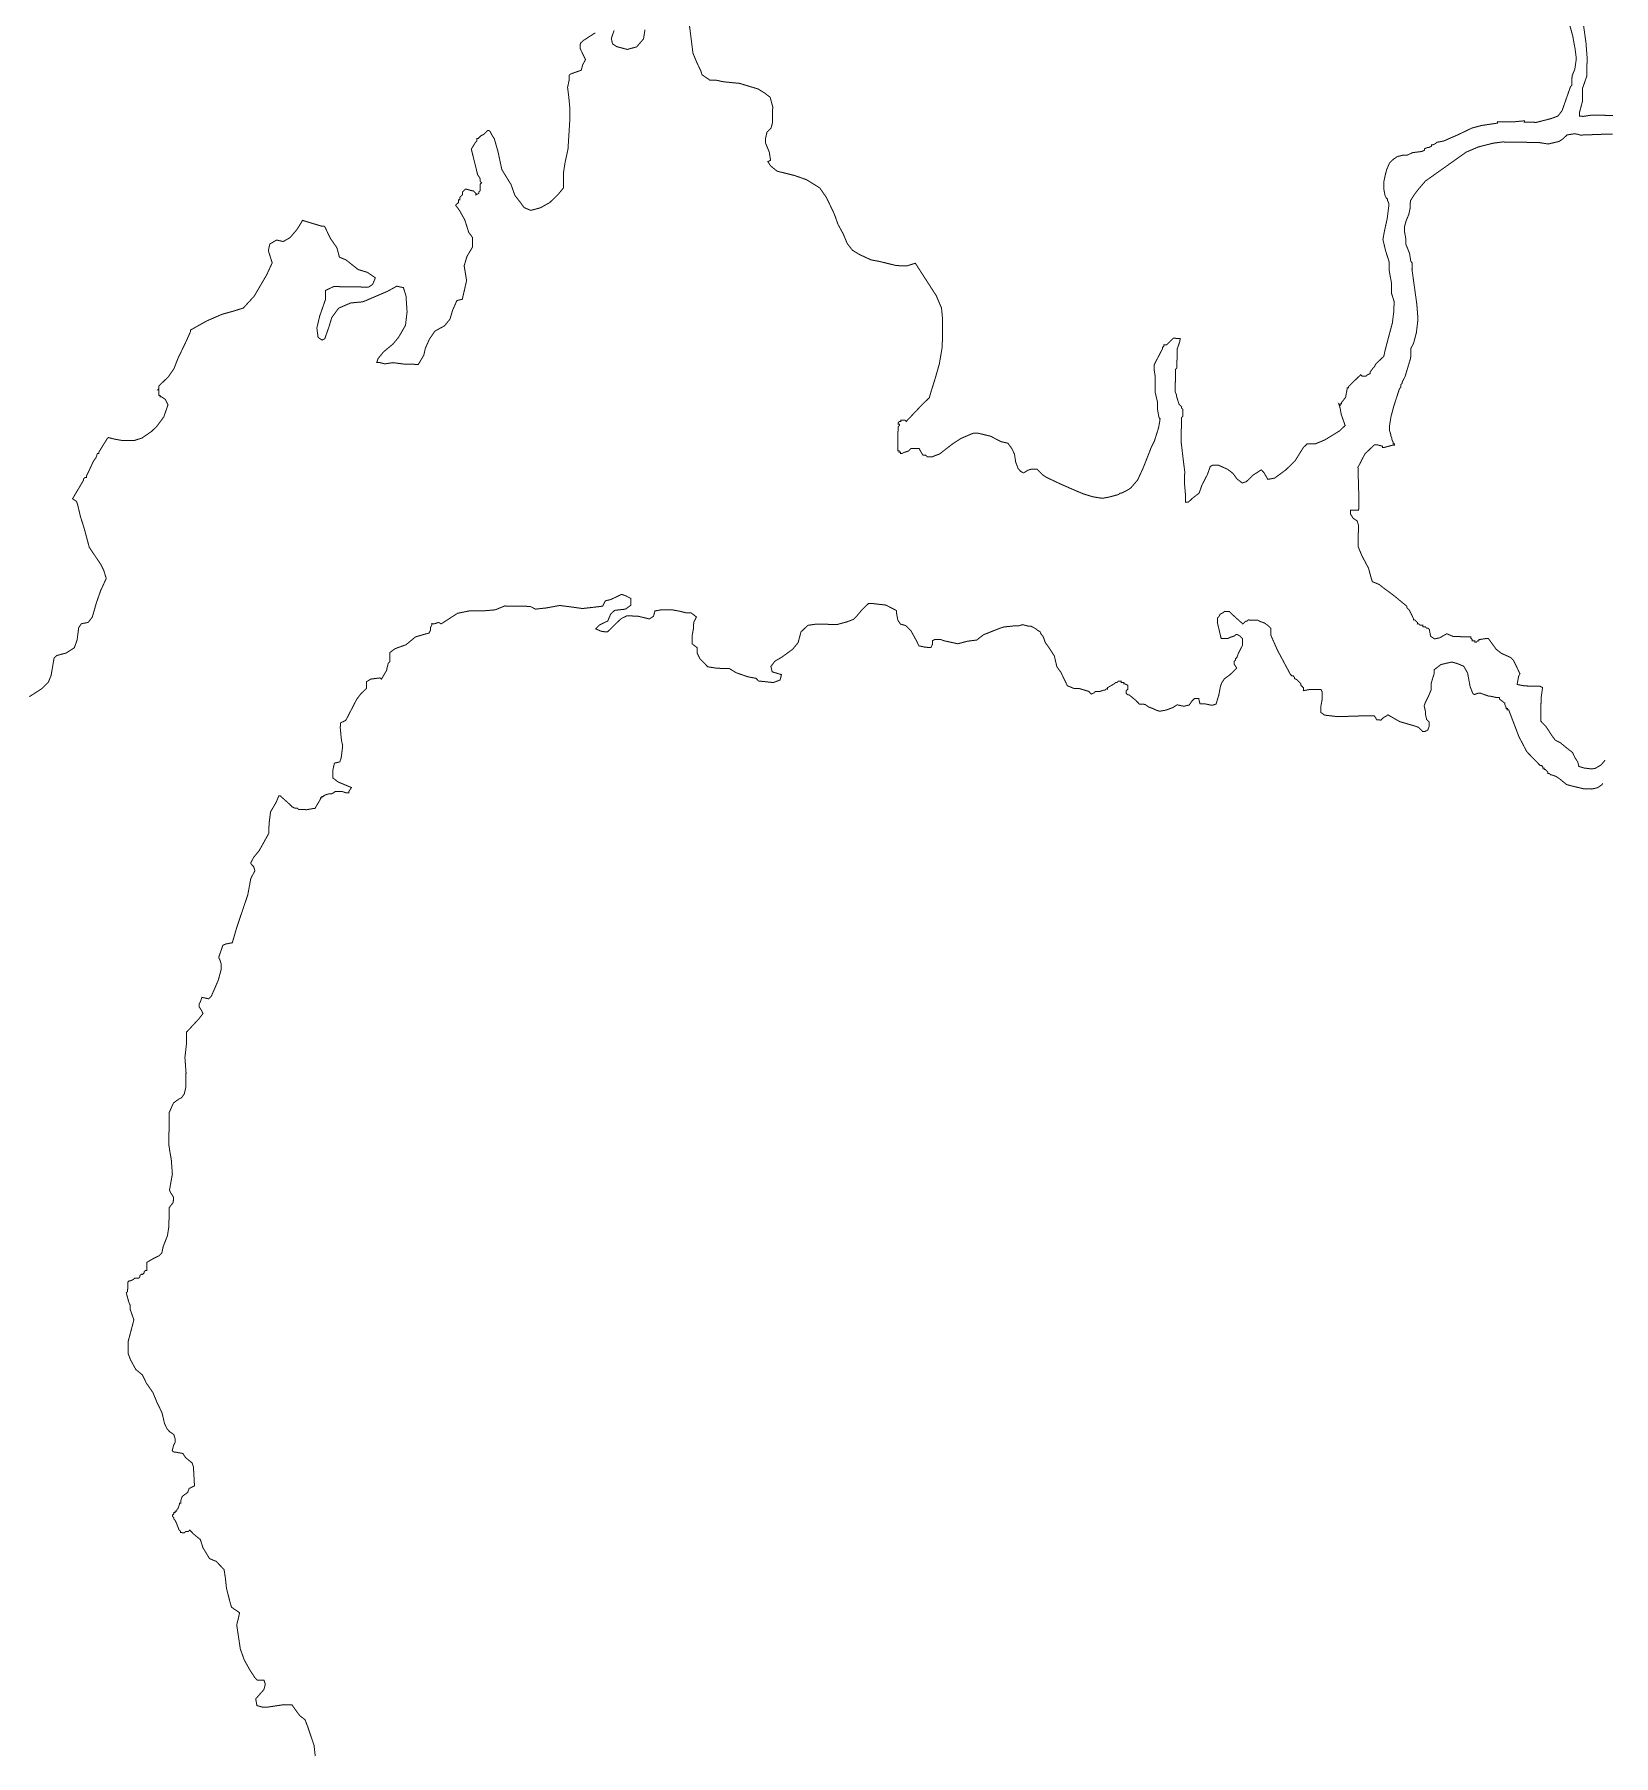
# Model space of a CAD drawing. Header units: metres. Extents: x 273899 to 302286, y 1977397 to 2102169.
# Drawn here: x 297152 to 301877, y 2023885 to 2029037 of the extents above; entities that cross this region are included whole.
import ezdxf

# ---------------------------------------------------------------- set-up
doc = ezdxf.new("R2010")
doc.units = ezdxf.units.M
doc.header["$MEASUREMENT"] = 0
doc.layers.add('HAZARDS LINE', color=1, linetype='Continuous')

msp = doc.modelspace()

# ---------------------------------------------------------------- linework, layer by layer
at = {"layer": 'HAZARDS LINE', "lineweight": 18}
for points in [[(301735.5, 2029101.7, 3.01, 3.01, 0), (301754.6, 2029033.1, 3.01, 3.01, 0), (301762, 2028992.8, 3.01, 3.01, 0), (301765.6, 2028964.7, 3.01, 3.01, 0), (301761.1, 2028932.6, 3.01, 3.01, 0), (301752.7, 2028912.6, 3.01, 3.01, 0), (301752.3, 2028884.5, 3.01, 3.01, 0), (301748.2, 2028880.6, 3.01, 3.01, 0), (301731.4, 2028832.6, 3.01, 3.01, 0), (301723, 2028808.6, 3.01, 3.01, 0), (301710.8, 2028792.7, 3.01, 3.01, 0), (301690.6, 2028785, 3.01, 3.01, 0), (301646.2, 2028773.6, 3.01, 3.01, 0), (301610, 2028774.2, 3.01, 3.01, 0), (301610.1, 2028778.2, 3.01, 3.01, 0), (301573.9, 2028774.7, 3.01, 3.01, 0), (301529.7, 2028775.4, 3.01, 3.01, 0), (301529.7, 2028771.4, 3.01, 3.01, 0), (301481.3, 2028764.1, 3.01, 3.01, 0), (301453.1, 2028756.5, 3.01, 3.01, 0), (301412.6, 2028737, 3.01, 3.01, 0), (301368.2, 2028717.6, 3.01, 3.01, 0), (301348, 2028713.9, 3.01, 3.01, 0), (301343.9, 2028709.9, 3.01, 3.01, 0), (301335.8, 2028706, 3.01, 3.01, 0), (301331.8, 2028706.1, 3.01, 3.01, 0), (301331.8, 2028702.1, 3.01, 3.01, 0), (301323.7, 2028698.2, 3.01, 3.01, 0), (301319.7, 2028698.3, 3.01, 3.01, 0), (301311.6, 2028694.4, 3.01, 3.01, 0), (301311.5, 2028690.3, 3.01, 3.01, 0), (301303.4, 2028686.5, 3.01, 3.01, 0), (301275.2, 2028682.9, 3.01, 3.01, 0), (301259.1, 2028675.1, 3.01, 3.01, 0), (301247, 2028675.3, 3.01, 3.01, 0), (301230.9, 2028671.5, 3.01, 3.01, 0), (301218.7, 2028663.6, 3.01, 3.01, 0), (301206.5, 2028651.8, 3.01, 3.01, 0), (301198.1, 2028631.8, 3.01, 3.01, 0), (301193.9, 2028615.8, 3.01, 3.01, 0), (301189.6, 2028595.8, 3.01, 3.01, 0), (301189.3, 2028575.7, 3.01, 3.01, 0), (301193, 2028555.6, 3.01, 3.01, 0), (301196.9, 2028547.5, 3.01, 3.01, 0), (301200.8, 2028543.4, 3.01, 3.01, 0), (301200.7, 2028539.4, 3.01, 3.01, 0), (301204.6, 2028531.3, 3.01, 3.01, 0), (301204.5, 2028523.2, 3.01, 3.01, 0), (301200, 2028487.1, 3.01, 3.01, 0), (301195.6, 2028467.1, 3.01, 3.01, 0), (301191.3, 2028447.1, 3.01, 3.01, 0), (301186.9, 2028423.1, 3.01, 3.01, 0), (301194.5, 2028390.8, 3.01, 3.01, 0), (301206, 2028354.5, 3.01, 3.01, 0), (301205.6, 2028330.4, 3.01, 3.01, 0), (301213, 2028290.1, 3.01, 3.01, 0), (301212.6, 2028262, 3.01, 3.01, 0), (301220.3, 2028237.7, 3.01, 3.01, 0), (301219.8, 2028209.6, 3.01, 3.01, 0), (301215.3, 2028173.5, 3.01, 3.01, 0), (301206.7, 2028141.5, 3.01, 3.01, 0), (301194, 2028093.5, 3.01, 3.01, 0), (301189.6, 2028073.5, 3.01, 3.01, 0), (301173.3, 2028057.7, 3.01, 3.01, 0), (301165.2, 2028049.8, 3.01, 3.01, 0), (301161, 2028041.8, 3.01, 3.01, 0), (301157, 2028037.8, 3.01, 3.01, 0), (301148.7, 2028025.9, 3.01, 3.01, 0), (301148.7, 2028021.9, 3.01, 3.01, 0), (301140.6, 2028018, 3.01, 3.01, 0), (301136.5, 2028014, 3.01, 3.01, 0), (301124.5, 2028014.2, 3.01, 3.01, 0), (301120.5, 2028018.3, 3.01, 3.01, 0), (301087.9, 2027986.6, 3.01, 3.01, 0), (301083.8, 2027982.7, 3.01, 3.01, 0), (301083.7, 2027978.7, 3.01, 3.01, 0), (301079.7, 2027978.7, 3.01, 3.01, 0), (301079.7, 2027974.7, 3.01, 3.01, 0), (301075.3, 2027950.7, 3.01, 3.01, 0), (301063, 2027934.8, 3.01, 3.01, 0), (301062.9, 2027930.8, 3.01, 3.01, 0), (301058.9, 2027930.8, 3.01, 3.01, 0), (301058.9, 2027926.8, 3.01, 3.01, 0), (301054.9, 2027930.9, 3.01, 3.01, 0), (301058.7, 2027918.8, 3.01, 3.01, 0), (301062.4, 2027898.6, 3.01, 3.01, 0), (301074, 2027866.3, 3.01, 3.01, 0), (301057.7, 2027850.5, 3.01, 3.01, 0), (301013.1, 2027823.1, 3.01, 3.01, 0), (300984.8, 2027811.4, 3.01, 3.01, 0), (300960.7, 2027811.8, 3.01, 3.01, 0), (300948.5, 2027799.9, 3.01, 3.01, 0), (300923.8, 2027760.1, 3.01, 3.01, 0), (300895.2, 2027732.5, 3.01, 3.01, 0), (300862.7, 2027708.8, 3.01, 3.01, 0), (300842.6, 2027705.1, 3.01, 3.01, 0), (300830.8, 2027725.4, 3.01, 3.01, 0), (300822.9, 2027733.6, 3.01, 3.01, 0), (300798.6, 2027717.9, 3.01, 3.01, 0), (300778.2, 2027698.1, 3.01, 3.01, 0), (300766.1, 2027694.2, 3.01, 3.01, 0), (300750.2, 2027706.5, 3.01, 3.01, 0), (300738.4, 2027722.8, 3.01, 3.01, 0), (300722.5, 2027735.1, 3.01, 3.01, 0), (300694.6, 2027747.6, 3.01, 3.01, 0), (300678.5, 2027747.8, 3.01, 3.01, 0), (300670.4, 2027743.9, 3.01, 3.01, 0), (300662, 2027719.9, 3.01, 3.01, 0), (300645.5, 2027688, 3.01, 3.01, 0), (300637.1, 2027664.1, 3.01, 3.01, 0), (300616.8, 2027648.3, 3.01, 3.01, 0), (300604.5, 2027636.4, 3.01, 3.01, 0), (300596.5, 2027636.6, 3.01, 3.01, 0), (300596.7, 2027652.6, 3.01, 3.01, 0), (300593.3, 2027692.9, 3.01, 3.01, 0), (300593.9, 2027729, 3.01, 3.01, 0), (300590.3, 2027757.2, 3.01, 3.01, 0), (300583.2, 2027817.6, 3.01, 3.01, 0), (300584.3, 2027889.9, 3.01, 3.01, 0), (300588.4, 2027893.8, 3.01, 3.01, 0), (300588.7, 2027913.9, 3.01, 3.01, 0), (300584.7, 2027918, 3.01, 3.01, 0), (300584.8, 2027922, 3.01, 3.01, 0), (300580.8, 2027926.1, 3.01, 3.01, 0), (300576.9, 2027930.1, 3.01, 3.01, 0), (300569.2, 2027954.4, 3.01, 3.01, 0), (300569.3, 2027958.4, 3.01, 3.01, 0), (300565.4, 2027966.5, 3.01, 3.01, 0), (300566.4, 2028034.8, 3.01, 3.01, 0), (300570.5, 2028038.7, 3.01, 3.01, 0), (300571.3, 2028095, 3.01, 3.01, 0), (300579.7, 2028118.9, 3.01, 3.01, 0), (300579.9, 2028127, 3.01, 3.01, 0), (300559.8, 2028127.3, 3.01, 3.01, 0), (300551.6, 2028119.4, 3.01, 3.01, 0), (300547.5, 2028115.4, 3.01, 3.01, 0), (300543.5, 2028111.5, 3.01, 3.01, 0), (300539.4, 2028107.5, 3.01, 3.01, 0), (300531.4, 2028107.6, 3.01, 3.01, 0), (300531.3, 2028103.6, 3.01, 3.01, 0), (300527.2, 2028099.6, 3.01, 3.01, 0), (300527.2, 2028095.6, 3.01, 3.01, 0), (300502.3, 2028047.8, 3.01, 3.01, 0), (300502.1, 2028035.7, 3.01, 3.01, 0), (300505.8, 2028011.6, 3.01, 3.01, 0), (300505.1, 2027967.4, 3.01, 3.01, 0), (300512.7, 2027935.1, 3.01, 3.01, 0), (300512.4, 2027915.1, 3.01, 3.01, 0), (300516.1, 2027894.9, 3.01, 3.01, 0), (300516, 2027890.9, 3.01, 3.01, 0), (300520, 2027886.8, 3.01, 3.01, 0), (300519.9, 2027882.8, 3.01, 3.01, 0), (300515.5, 2027858.8, 3.01, 3.01, 0), (300502.9, 2027818.8, 3.01, 3.01, 0), (300494.6, 2027802.8, 3.01, 3.01, 0), (300469.5, 2027738.9, 3.01, 3.01, 0), (300452.9, 2027703, 3.01, 3.01, 0), (300432.4, 2027679.2, 3.01, 3.01, 0), (300420.3, 2027671.4, 3.01, 3.01, 0), (300404.1, 2027663.6, 3.01, 3.01, 0), (300400.1, 2027663.7, 3.01, 3.01, 0), (300396, 2027659.7, 3.01, 3.01, 0), (300367.8, 2027652.1, 3.01, 3.01, 0), (300347.6, 2027648.4, 3.01, 3.01, 0), (300319.6, 2027652.8, 3.01, 3.01, 0), (300291.6, 2027661.3, 3.01, 3.01, 0), (300271.6, 2027669.6, 3.01, 3.01, 0), (300223.7, 2027690.5, 3.01, 3.01, 0), (300179.9, 2027711.2, 3.01, 3.01, 0), (300167.9, 2027719.4, 3.01, 3.01, 0), (300152.1, 2027735.7, 3.01, 3.01, 0), (300136.1, 2027736, 3.01, 3.01, 0), (300123.9, 2027732.1, 3.01, 3.01, 0), (300111.8, 2027724.3, 3.01, 3.01, 0), (300103.8, 2027728.4, 3.01, 3.01, 0), (300095.9, 2027736.6, 3.01, 3.01, 0), (300088.2, 2027756.8, 3.01, 3.01, 0), (300084.5, 2027781, 3.01, 3.01, 0), (300076.7, 2027797.1, 3.01, 3.01, 0), (300064.9, 2027813.4, 3.01, 3.01, 0), (300044.9, 2027817.7, 3.01, 3.01, 0), (300013, 2027834.3, 3.01, 3.01, 0), (299977, 2027842.9, 3.01, 3.01, 0), (299960.9, 2027843.1, 3.01, 3.01, 0), (299924.5, 2027827.6, 3.01, 3.01, 0), (299900.2, 2027811.9, 3.01, 3.01, 0), (299859.6, 2027780.4, 3.01, 3.01, 0), (299847.4, 2027776.5, 3.01, 3.01, 0), (299839.3, 2027772.6, 3.01, 3.01, 0), (299823.3, 2027772.9, 3.01, 3.01, 0), (299819.3, 2027777, 3.01, 3.01, 0), (299811.3, 2027777.1, 3.01, 3.01, 0), (299803.4, 2027789.3, 3.01, 3.01, 0), (299799.6, 2027797.4, 3.01, 3.01, 0), (299775.5, 2027797.7, 3.01, 3.01, 0), (299767.3, 2027789.8, 3.01, 3.01, 0), (299755.2, 2027786, 3.01, 3.01, 0), (299747.1, 2027782.1, 3.01, 3.01, 0), (299743.1, 2027782.1, 3.01, 3.01, 0), (299743.1, 2027786.2, 3.01, 3.01, 0), (299739.1, 2027786.2, 3.01, 3.01, 0), (299739.2, 2027790.2, 3.01, 3.01, 0), (299735.2, 2027790.3, 3.01, 3.01, 0), (299736.3, 2027862.6, 3.01, 3.01, 0), (299740.4, 2027866.6, 3.01, 3.01, 0), (299740.4, 2027870.6, 3.01, 3.01, 0), (299736.4, 2027870.6, 3.01, 3.01, 0), (299736.5, 2027874.6, 3.01, 3.01, 0), (299740.5, 2027878.6, 3.01, 3.01, 0), (299744.6, 2027878.5, 3.01, 3.01, 0), (299744.6, 2027882.6, 3.01, 3.01, 0), (299756.7, 2027882.4, 3.01, 3.01, 0), (299760.6, 2027878.3, 3.01, 3.01, 0), (299805.5, 2027925.8, 3.01, 3.01, 0), (299830, 2027949.6, 3.01, 3.01, 0), (299834.3, 2027965.6, 3.01, 3.01, 0), (299846.9, 2028005.6, 3.01, 3.01, 0), (299859.6, 2028049.6, 3.01, 3.01, 0), (299868.5, 2028101.6, 3.01, 3.01, 0), (299869.7, 2028182, 3.01, 3.01, 0), (299866.2, 2028218.2, 3.01, 3.01, 0), (299850.7, 2028254.6, 3.01, 3.01, 0), (299819.3, 2028303.3, 3.01, 3.01, 0), (299795.8, 2028339.8, 3.01, 3.01, 0), (299787.9, 2028352, 3.01, 3.01, 0), (299763.7, 2028344.3, 3.01, 3.01, 0), (299731.6, 2028344.8, 3.01, 3.01, 0), (299679.5, 2028357.6, 3.01, 3.01, 0), (299655.5, 2028362, 3.01, 3.01, 0), (299619.6, 2028378.6, 3.01, 3.01, 0), (299599.7, 2028391, 3.01, 3.01, 0), (299584, 2028411.3, 3.01, 3.01, 0), (299572.3, 2028439.6, 3.01, 3.01, 0), (299556.7, 2028468, 3.01, 3.01, 0), (299545.1, 2028500.3, 3.01, 3.01, 0), (299521.8, 2028548.9, 3.01, 3.01, 0), (299502.1, 2028577.3, 3.01, 3.01, 0), (299462.3, 2028602, 3.01, 3.01, 0), (299426.4, 2028614.6, 3.01, 3.01, 0), (299374.3, 2028627.5, 3.01, 3.01, 0), (299354.5, 2028643.8, 3.01, 3.01, 0), (299346.7, 2028656, 3.01, 3.01, 0), (299354.8, 2028659.9, 3.01, 3.01, 0), (299351.1, 2028684.1, 3.01, 3.01, 0), (299339.5, 2028712.4, 3.01, 3.01, 0), (299339.7, 2028724.4, 3.01, 3.01, 0), (299344, 2028744.4, 3.01, 3.01, 0), (299356.2, 2028756.3, 3.01, 3.01, 0), (299360.5, 2028772.3, 3.01, 3.01, 0), (299361.2, 2028820.5, 3.01, 3.01, 0), (299353.6, 2028848.7, 3.01, 3.01, 0), (299337.7, 2028861, 3.01, 3.01, 0), (299317.8, 2028873.4, 3.01, 3.01, 0), (299261.9, 2028890.3, 3.01, 3.01, 0), (299213.7, 2028895.1, 3.01, 3.01, 0), (299193.7, 2028899.4, 3.01, 3.01, 0), (299173.6, 2028899.7, 3.01, 3.01, 0), (299149.8, 2028916.1, 3.01, 3.01, 0), (299145.9, 2028928.2, 3.01, 3.01, 0), (299134.3, 2028952.5, 3.01, 3.01, 0), (299122.6, 2028980.8, 3.01, 3.01, 0), (299119, 2029009, 3.01, 3.01, 0), (299115.5, 2029037.2, 3.01, 3.01, 0), (299111.9, 2029065.4, 3.01, 3.01, 0)], [(301875.5, 2028794.3, 3.01, 3.01, 0), (301811.2, 2028795.2, 3.01, 3.01, 0), (301787.1, 2028791.6, 3.01, 3.01, 0), (301775, 2028791.8, 3.01, 3.01, 0), (301775.2, 2028803.8, 3.01, 3.01, 0), (301783.7, 2028835.8, 3.01, 3.01, 0), (301784.3, 2028876, 3.01, 3.01, 0), (301796.9, 2028912, 3.01, 3.01, 0), (301797.8, 2028968.2, 3.01, 3.01, 0), (301794.4, 2029012.4, 3.01, 3.01, 0), (301783.6, 2029088.9, 3.01, 3.01, 0)], [(298830.3, 2029041.5, 3.01, 3.01, 0), (298818.1, 2029033.7, 3.01, 3.01, 0), (298793.8, 2029018, 3.01, 3.01, 0), (298785.7, 2029010.1, 3.01, 3.01, 0), (298785.4, 2028994, 3.01, 3.01, 0), (298793.2, 2028977.8, 3.01, 3.01, 0), (298797.1, 2028969.7, 3.01, 3.01, 0), (298801, 2028961.6, 3.01, 3.01, 0), (298792.7, 2028945.7, 3.01, 3.01, 0), (298788.4, 2028929.7, 3.01, 3.01, 0), (298756.1, 2028918.1, 3.01, 3.01, 0), (298752.1, 2028914.1, 3.01, 3.01, 0), (298751.8, 2028898.1, 3.01, 3.01, 0), (298747.5, 2028878.1, 3.01, 3.01, 0), (298751.1, 2028849.9, 3.01, 3.01, 0), (298754.5, 2028813.7, 3.01, 3.01, 0), (298754, 2028777.5, 3.01, 3.01, 0), (298748.7, 2028693.2, 3.01, 3.01, 0), (298740, 2028653.2, 3.01, 3.01, 0), (298735.6, 2028625.1, 3.01, 3.01, 0), (298734.9, 2028576.9, 3.01, 3.01, 0), (298718.5, 2028557.1, 3.01, 3.01, 0), (298694, 2028533.4, 3.01, 3.01, 0), (298665.7, 2028517.7, 3.01, 3.01, 0), (298637.4, 2028510.1, 3.01, 3.01, 0), (298617.5, 2028518.5, 3.01, 3.01, 0), (298605.7, 2028534.7, 3.01, 3.01, 0), (298589.9, 2028555, 3.01, 3.01, 0), (298578.4, 2028587.3, 3.01, 3.01, 0), (298550.9, 2028632, 3.01, 3.01, 0), (298539.7, 2028684.4, 3.01, 3.01, 0), (298528.2, 2028724.7, 3.01, 3.01, 0), (298520.4, 2028736.9, 3.01, 3.01, 0), (298516.5, 2028745, 3.01, 3.01, 0), (298512.5, 2028749.1, 3.01, 3.01, 0), (298508.5, 2028749.1, 3.01, 3.01, 0), (298504.4, 2028745.2, 3.01, 3.01, 0), (298496.3, 2028737.3, 3.01, 3.01, 0), (298488.2, 2028733.4, 3.01, 3.01, 0), (298480, 2028725.4, 3.01, 3.01, 0), (298476, 2028725.5, 3.01, 3.01, 0), (298475.9, 2028717.5, 3.01, 3.01, 0), (298471.8, 2028713.5, 3.01, 3.01, 0), (298459.5, 2028693.6, 3.01, 3.01, 0), (298478.4, 2028617, 3.01, 3.01, 0), (298486.2, 2028604.8, 3.01, 3.01, 0), (298486.1, 2028596.8, 3.01, 3.01, 0), (298490.1, 2028592.7, 3.01, 3.01, 0), (298486, 2028588.8, 3.01, 3.01, 0), (298485.7, 2028568.7, 3.01, 3.01, 0), (298481.6, 2028564.7, 3.01, 3.01, 0), (298481.5, 2028560.7, 3.01, 3.01, 0), (298473.5, 2028556.8, 3.01, 3.01, 0), (298473.5, 2028560.8, 3.01, 3.01, 0), (298465.6, 2028569, 3.01, 3.01, 0), (298461.6, 2028569, 3.01, 3.01, 0), (298445.6, 2028573.3, 3.01, 3.01, 0), (298441.6, 2028573.4, 3.01, 3.01, 0), (298437.5, 2028569.4, 3.01, 3.01, 0), (298433.4, 2028565.4, 3.01, 3.01, 0), (298433.3, 2028557.4, 3.01, 3.01, 0), (298429.2, 2028553.5, 3.01, 3.01, 0), (298425.1, 2028549.5, 3.01, 3.01, 0), (298425, 2028541.5, 3.01, 3.01, 0), (298421, 2028541.5, 3.01, 3.01, 0), (298420.9, 2028533.5, 3.01, 3.01, 0), (298412.7, 2028525.6, 3.01, 3.01, 0), (298424.5, 2028509.3, 3.01, 3.01, 0), (298440.2, 2028481, 3.01, 3.01, 0), (298451.7, 2028444.6, 3.01, 3.01, 0), (298463.5, 2028428.4, 3.01, 3.01, 0), (298463, 2028400.3, 3.01, 3.01, 0), (298446.5, 2028372.4, 3.01, 3.01, 0), (298438.1, 2028344.4, 3.01, 3.01, 0), (298445.4, 2028300.1, 3.01, 3.01, 0), (298432.5, 2028244, 3.01, 3.01, 0), (298416.4, 2028240.3, 3.01, 3.01, 0), (298403.9, 2028212.3, 3.01, 3.01, 0), (298395.5, 2028184.3, 3.01, 3.01, 0), (298379.1, 2028164.5, 3.01, 3.01, 0), (298350.7, 2028148.9, 3.01, 3.01, 0), (298334.3, 2028125, 3.01, 3.01, 0), (298321.8, 2028097.1, 3.01, 3.01, 0), (298317.5, 2028077.1, 3.01, 3.01, 0), (298301, 2028049.2, 3.01, 3.01, 0), (298260.9, 2028049.8, 3.01, 3.01, 0), (298224.8, 2028054.4, 3.01, 3.01, 0), (298200.6, 2028050.7, 3.01, 3.01, 0), (298184.6, 2028055, 3.01, 3.01, 0), (298176.6, 2028055.1, 3.01, 3.01, 0), (298180.8, 2028067.1, 3.01, 3.01, 0), (298197.2, 2028086.9, 3.01, 3.01, 0), (298225.6, 2028110.6, 3.01, 3.01, 0), (298242, 2028130.4, 3.01, 3.01, 0), (298262.6, 2028166.3, 3.01, 3.01, 0), (298267.3, 2028206.4, 3.01, 3.01, 0), (298264, 2028254.7, 3.01, 3.01, 0), (298256.3, 2028278.9, 3.01, 3.01, 0), (298236.3, 2028283.2, 3.01, 3.01, 0), (298207.9, 2028267.6, 3.01, 3.01, 0), (298171.6, 2028252, 3.01, 3.01, 0), (298135.2, 2028236.5, 3.01, 3.01, 0), (298099, 2028233.1, 3.01, 3.01, 0), (298062.6, 2028217.5, 3.01, 3.01, 0), (298042.1, 2028189.7, 3.01, 3.01, 0), (298033.6, 2028161.7, 3.01, 3.01, 0), (298021, 2028125.8, 3.01, 3.01, 0), (298012.9, 2028121.9, 3.01, 3.01, 0), (298001, 2028130.1, 3.01, 3.01, 0), (297997.4, 2028158.3, 3.01, 3.01, 0), (298006, 2028194.3, 3.01, 3.01, 0), (298022.8, 2028242.3, 3.01, 3.01, 0), (298023.2, 2028270.4, 3.01, 3.01, 0), (298047.5, 2028282.1, 3.01, 3.01, 0), (298151.9, 2028280.5, 3.01, 3.01, 0), (298164.1, 2028288.3, 3.01, 3.01, 0), (298172.4, 2028308.3, 3.01, 3.01, 0), (298148.6, 2028324.7, 3.01, 3.01, 0), (298120.6, 2028333.2, 3.01, 3.01, 0), (298084.8, 2028361.8, 3.01, 3.01, 0), (298064.9, 2028370.2, 3.01, 3.01, 0), (298057.3, 2028398.4, 3.01, 3.01, 0), (298037.6, 2028426.8, 3.01, 3.01, 0), (298022.1, 2028459.2, 3.01, 3.01, 0), (298018.1, 2028463.3, 3.01, 3.01, 0), (298010.1, 2028463.4, 3.01, 3.01, 0), (297954.1, 2028480.3, 3.01, 3.01, 0), (297950, 2028472.4, 3.01, 3.01, 0), (297937.6, 2028452.5, 3.01, 3.01, 0), (297917.2, 2028428.7, 3.01, 3.01, 0), (297896.9, 2028416.9, 3.01, 3.01, 0), (297876.9, 2028421.3, 3.01, 3.01, 0), (297856.6, 2028409.5, 3.01, 3.01, 0), (297852.3, 2028389.5, 3.01, 3.01, 0), (297859.9, 2028365.3, 3.01, 3.01, 0), (297863.8, 2028353.2, 3.01, 3.01, 0), (297847.2, 2028317.2, 3.01, 3.01, 0), (297810, 2028253.5, 3.01, 3.01, 0), (297777.4, 2028217.9, 3.01, 3.01, 0), (297753.1, 2028210.2, 3.01, 3.01, 0), (297712.8, 2028198.8, 3.01, 3.01, 0), (297668.3, 2028179.4, 3.01, 3.01, 0), (297640, 2028163.7, 3.01, 3.01, 0), (297619.7, 2028152, 3.01, 3.01, 0), (297619.6, 2028148, 3.01, 3.01, 0), (297607.2, 2028120, 3.01, 3.01, 0), (297582.3, 2028068.2, 3.01, 3.01, 0), (297569.7, 2028036.2, 3.01, 3.01, 0), (297553.3, 2028012.4, 3.01, 3.01, 0), (297524.8, 2027984.7, 3.01, 3.01, 0), (297524.6, 2027976.6, 3.01, 3.01, 0), (297520.6, 2027972.7, 3.01, 3.01, 0), (297524.6, 2027972.6, 3.01, 3.01, 0), (297524.3, 2027956.6, 3.01, 3.01, 0), (297528.3, 2027956.5, 3.01, 3.01, 0), (297528.3, 2027952.5, 3.01, 3.01, 0), (297532.3, 2027952.4, 3.01, 3.01, 0), (297544.2, 2027944.2, 3.01, 3.01, 0), (297552, 2027928, 3.01, 3.01, 0), (297547.8, 2027916, 3.01, 3.01, 0), (297539.4, 2027892, 3.01, 3.01, 0), (297518.9, 2027864.2, 3.01, 3.01, 0), (297502.6, 2027848.4, 3.01, 3.01, 0), (297474.2, 2027828.8, 3.01, 3.01, 0), (297450, 2027821.1, 3.01, 3.01, 0), (297413.8, 2027821.6, 3.01, 3.01, 0), (297389.8, 2027826, 3.01, 3.01, 0), (297373.8, 2027830.3, 3.01, 3.01, 0), (297369.7, 2027826.3, 3.01, 3.01, 0), (297345, 2027786.5, 3.01, 3.01, 0), (297344.9, 2027782.5, 3.01, 3.01, 0), (297340.9, 2027782.6, 3.01, 3.01, 0), (297336.7, 2027770.6, 3.01, 3.01, 0), (297328.5, 2027758.7, 3.01, 3.01, 0), (297311.9, 2027722.8, 3.01, 3.01, 0), (297307.7, 2027714.8, 3.01, 3.01, 0), (297307.7, 2027710.8, 3.01, 3.01, 0), (297303.7, 2027710.8, 3.01, 3.01, 0), (297299.6, 2027706.9, 3.01, 3.01, 0), (297299.5, 2027702.9, 3.01, 3.01, 0), (297266.5, 2027647.1, 3.01, 3.01, 0), (297278.5, 2027638.9, 3.01, 3.01, 0), (297282.3, 2027626.8, 3.01, 3.01, 0), (297289.8, 2027594.5, 3.01, 3.01, 0), (297301.3, 2027558.2, 3.01, 3.01, 0), (297316.5, 2027501.7, 3.01, 3.01, 0), (297351.9, 2027448.9, 3.01, 3.01, 0), (297359.7, 2027432.8, 3.01, 3.01, 0), (297367.3, 2027408.5, 3.01, 3.01, 0), (297350.7, 2027372.6, 3.01, 3.01, 0), (297338.1, 2027336.7, 3.01, 3.01, 0), (297325.4, 2027292.7, 3.01, 3.01, 0), (297313.1, 2027276.8, 3.01, 3.01, 0), (297293, 2027273.1, 3.01, 3.01, 0), (297284.8, 2027261.1, 3.01, 3.01, 0), (297280.2, 2027225, 3.01, 3.01, 0), (297271.8, 2027201.1, 3.01, 3.01, 0), (297247.5, 2027185.4, 3.01, 3.01, 0), (297219.2, 2027177.8, 3.01, 3.01, 0), (297211.1, 2027169.9, 3.01, 3.01, 0), (297202.2, 2027117.8, 3.01, 3.01, 0), (297193.9, 2027097.8, 3.01, 3.01, 0), (297173.5, 2027078, 3.01, 3.01, 0), (297137, 2027054.5, 3.01, 3.01, 0)], [(298979.1, 2029051.3, 3.01, 3.01, 0), (298974.7, 2029023.3, 3.01, 3.01, 0), (298954.2, 2028999.5, 3.01, 3.01, 0), (298926, 2028991.9, 3.01, 3.01, 0), (298894, 2029000.4, 3.01, 3.01, 0), (298882, 2029008.6, 3.01, 3.01, 0), (298878.3, 2029024.7, 3.01, 3.01, 0), (298886.7, 2029048.7, 3.01, 3.01, 0)], [(297992.5, 2023883.6, 3.01, 3.01, 0), (297989, 2023915.7, 3.01, 3.01, 0), (297969.8, 2023972.3, 3.01, 3.01, 0), (297962.1, 2023992.5, 3.01, 3.01, 0), (297946.2, 2024004.8, 3.01, 3.01, 0), (297934.4, 2024021, 3.01, 3.01, 0), (297922.6, 2024037.3, 3.01, 3.01, 0), (297898.5, 2024037.7, 3.01, 3.01, 0), (297874.3, 2024034, 3.01, 3.01, 0), (297850.2, 2024030.4, 3.01, 3.01, 0), (297834.1, 2024030.6, 3.01, 3.01, 0), (297818.1, 2024034.9, 3.01, 3.01, 0), (297814.4, 2024055, 3.01, 3.01, 0), (297838.9, 2024082.8, 3.01, 3.01, 0), (297843.2, 2024098.8, 3.01, 3.01, 0), (297839.3, 2024110.9, 3.01, 3.01, 0), (297819.2, 2024111.2, 3.01, 3.01, 0), (297811.3, 2024119.3, 3.01, 3.01, 0), (297795.6, 2024143.7, 3.01, 3.01, 0), (297780, 2024172, 3.01, 3.01, 0), (297768.4, 2024204.4, 3.01, 3.01, 0), (297764.8, 2024228.5, 3.01, 3.01, 0), (297757.5, 2024276.8, 3.01, 3.01, 0), (297761.8, 2024292.9, 3.01, 3.01, 0), (297766.1, 2024312.9, 3.01, 3.01, 0), (297742.2, 2024329.3, 3.01, 3.01, 0), (297738.4, 2024341.4, 3.01, 3.01, 0), (297727, 2024385.8, 3.01, 3.01, 0), (297723.5, 2024418, 3.01, 3.01, 0), (297719.8, 2024442.1, 3.01, 3.01, 0), (297696.1, 2024466.6, 3.01, 3.01, 0), (297676.2, 2024474.9, 3.01, 3.01, 0), (297656.6, 2024507.4, 3.01, 3.01, 0), (297648.9, 2024531.6, 3.01, 3.01, 0), (297629.1, 2024548, 3.01, 3.01, 0), (297617.2, 2024560.2, 3.01, 3.01, 0), (297613.1, 2024556.3, 3.01, 3.01, 0), (297605.1, 2024556.4, 3.01, 3.01, 0), (297601, 2024552.4, 3.01, 3.01, 0), (297589, 2024552.6, 3.01, 3.01, 0), (297589, 2024556.6, 3.01, 3.01, 0), (297585.1, 2024560.7, 3.01, 3.01, 0), (297577.3, 2024580.9, 3.01, 3.01, 0), (297573.5, 2024589, 3.01, 3.01, 0), (297569.5, 2024593.1, 3.01, 3.01, 0), (297569.6, 2024597.1, 3.01, 3.01, 0), (297565.6, 2024601.2, 3.01, 3.01, 0), (297565.7, 2024605.2, 3.01, 3.01, 0), (297569.7, 2024609.2, 3.01, 3.01, 0), (297569.8, 2024613.2, 3.01, 3.01, 0), (297573.8, 2024613.1, 3.01, 3.01, 0), (297573.9, 2024617.1, 3.01, 3.01, 0), (297577.9, 2024617.1, 3.01, 3.01, 0), (297578, 2024621.1, 3.01, 3.01, 0), (297582, 2024625, 3.01, 3.01, 0), (297586.2, 2024637, 3.01, 3.01, 0), (297586.3, 2024641, 3.01, 3.01, 0), (297590.3, 2024641, 3.01, 3.01, 0), (297590.4, 2024649, 3.01, 3.01, 0), (297594.6, 2024661, 3.01, 3.01, 0), (297610.9, 2024672.8, 3.01, 3.01, 0), (297615.1, 2024684.8, 3.01, 3.01, 0), (297631.3, 2024692.6, 3.01, 3.01, 0), (297628.1, 2024748.9, 3.01, 3.01, 0), (297624.3, 2024761, 3.01, 3.01, 0), (297604.4, 2024777.4, 3.01, 3.01, 0), (297596.6, 2024789.5, 3.01, 3.01, 0), (297572.6, 2024793.9, 3.01, 3.01, 0), (297568.5, 2024794, 3.01, 3.01, 0), (297564.6, 2024798.1, 3.01, 3.01, 0), (297568.8, 2024814.1, 3.01, 3.01, 0), (297573, 2024822, 3.01, 3.01, 0), (297573.2, 2024834.1, 3.01, 3.01, 0), (297569.3, 2024846.2, 3.01, 3.01, 0), (297557.4, 2024854.4, 3.01, 3.01, 0), (297549.5, 2024862.6, 3.01, 3.01, 0), (297541.7, 2024878.8, 3.01, 3.01, 0), (297534.2, 2024911, 3.01, 3.01, 0), (297518.6, 2024943.4, 3.01, 3.01, 0), (297507, 2024971.7, 3.01, 3.01, 0), (297487.3, 2025000.1, 3.01, 3.01, 0), (297475.6, 2025024.4, 3.01, 3.01, 0), (297455.8, 2025040.8, 3.01, 3.01, 0), (297440.2, 2025069.1, 3.01, 3.01, 0), (297432.4, 2025089.3, 3.01, 3.01, 0), (297433, 2025125.5, 3.01, 3.01, 0), (297450, 2025189.5, 3.01, 3.01, 0), (297438.5, 2025221.8, 3.01, 3.01, 0), (297438.7, 2025233.9, 3.01, 3.01, 0), (297434.8, 2025242, 3.01, 3.01, 0), (297427.2, 2025270.2, 3.01, 3.01, 0), (297431.2, 2025274.2, 3.01, 3.01, 0), (297431.7, 2025302.3, 3.01, 3.01, 0), (297435.8, 2025306.2, 3.01, 3.01, 0), (297439.8, 2025306.2, 3.01, 3.01, 0), (297447.9, 2025310.1, 3.01, 3.01, 0), (297451.9, 2025314, 3.01, 3.01, 0), (297464, 2025313.9, 3.01, 3.01, 0), (297468.1, 2025317.8, 3.01, 3.01, 0), (297468.1, 2025321.8, 3.01, 3.01, 0), (297472.2, 2025325.8, 3.01, 3.01, 0), (297476.2, 2025325.7, 3.01, 3.01, 0), (297480.3, 2025329.7, 3.01, 3.01, 0), (297480.4, 2025333.7, 3.01, 3.01, 0), (297484.4, 2025337.6, 3.01, 3.01, 0), (297488.4, 2025337.6, 3.01, 3.01, 0), (297488.8, 2025361.7, 3.01, 3.01, 0), (297509.1, 2025373.4, 3.01, 3.01, 0), (297525.3, 2025381.2, 3.01, 3.01, 0), (297533.4, 2025389.1, 3.01, 3.01, 0), (297537.7, 2025409.2, 3.01, 3.01, 0), (297550.3, 2025441.1, 3.01, 3.01, 0), (297554.7, 2025469.2, 3.01, 3.01, 0), (297555.6, 2025525.4, 3.01, 3.01, 0), (297567.9, 2025541.3, 3.01, 3.01, 0), (297568.1, 2025557.3, 3.01, 3.01, 0), (297560.3, 2025569.5, 3.01, 3.01, 0), (297556.4, 2025577.6, 3.01, 3.01, 0), (297565.1, 2025625.7, 3.01, 3.01, 0), (297561.8, 2025669.9, 3.01, 3.01, 0), (297558.1, 2025690.1, 3.01, 3.01, 0), (297554.4, 2025714.2, 3.01, 3.01, 0), (297555.9, 2025810.6, 3.01, 3.01, 0), (297568.4, 2025838.6, 3.01, 3.01, 0), (297584.6, 2025850.4, 3.01, 3.01, 0), (297592.7, 2025854.3, 3.01, 3.01, 0), (297600.9, 2025866.2, 3.01, 3.01, 0), (297605.3, 2025886.2, 3.01, 3.01, 0), (297605.9, 2025930.4, 3.01, 3.01, 0), (297602.6, 2025974.7, 3.01, 3.01, 0), (297607.2, 2026014.8, 3.01, 3.01, 0), (297607.8, 2026050.9, 3.01, 3.01, 0), (297644.5, 2026090.5, 3.01, 3.01, 0), (297656.8, 2026106.4, 3.01, 3.01, 0), (297652.9, 2026114.5, 3.01, 3.01, 0), (297645.1, 2026126.7, 3.01, 3.01, 0), (297645.2, 2026134.7, 3.01, 3.01, 0), (297649.3, 2026142.7, 3.01, 3.01, 0), (297653.5, 2026154.7, 3.01, 3.01, 0), (297673.6, 2026150.4, 3.01, 3.01, 0), (297681.7, 2026158.3, 3.01, 3.01, 0), (297702.5, 2026206.2, 3.01, 3.01, 0), (297711.1, 2026238.2, 3.01, 3.01, 0), (297711.3, 2026254.2, 3.01, 3.01, 0), (297707.5, 2026266.4, 3.01, 3.01, 0), (297703.6, 2026274.4, 3.01, 3.01, 0), (297716.2, 2026310.4, 3.01, 3.01, 0), (297724.3, 2026314.3, 3.01, 3.01, 0), (297744.4, 2026318, 3.01, 3.01, 0), (297757.1, 2026362, 3.01, 3.01, 0), (297790.8, 2026461.9, 3.01, 3.01, 0), (297799.6, 2026510, 3.01, 3.01, 0), (297812, 2026533.9, 3.01, 3.01, 0), (297808.1, 2026546.1, 3.01, 3.01, 0), (297800.2, 2026554.2, 3.01, 3.01, 0), (297800.3, 2026558.2, 3.01, 3.01, 0), (297808.6, 2026574.2, 3.01, 3.01, 0), (297824.9, 2026594, 3.01, 3.01, 0), (297853.8, 2026645.8, 3.01, 3.01, 0), (297854.3, 2026673.9, 3.01, 3.01, 0), (297858.8, 2026710, 3.01, 3.01, 0), (297875.3, 2026737.9, 3.01, 3.01, 0), (297883.7, 2026757.8, 3.01, 3.01, 0), (297887.7, 2026757.8, 3.01, 3.01, 0), (297915.4, 2026733.2, 3.01, 3.01, 0), (297923.3, 2026725.1, 3.01, 3.01, 0), (297931.3, 2026721, 3.01, 3.01, 0), (297939.3, 2026720.8, 3.01, 3.01, 0), (297943.3, 2026716.8, 3.01, 3.01, 0), (297967.4, 2026716.4, 3.01, 3.01, 0), (297987.5, 2026720.1, 3.01, 3.01, 0), (297991.6, 2026720, 3.01, 3.01, 0), (298008, 2026747.9, 3.01, 3.01, 0), (298008.1, 2026751.9, 3.01, 3.01, 0), (298012.1, 2026751.9, 3.01, 3.01, 0), (298012.2, 2026755.9, 3.01, 3.01, 0), (298016.2, 2026755.8, 3.01, 3.01, 0), (298020.3, 2026759.8, 3.01, 3.01, 0), (298032.4, 2026763.6, 3.01, 3.01, 0), (298040.4, 2026763.5, 3.01, 3.01, 0), (298048.5, 2026767.4, 3.01, 3.01, 0), (298052.6, 2026771.3, 3.01, 3.01, 0), (298072.7, 2026771, 3.01, 3.01, 0), (298084.7, 2026766.8, 3.01, 3.01, 0), (298092.7, 2026766.7, 3.01, 3.01, 0), (298092.7, 2026770.7, 3.01, 3.01, 0), (298101, 2026782.7, 3.01, 3.01, 0), (298061, 2026799.3, 3.01, 3.01, 0), (298045.2, 2026811.6, 3.01, 3.01, 0), (298045.5, 2026835.7, 3.01, 3.01, 0), (298049.9, 2026855.7, 3.01, 3.01, 0), (298066, 2026859.5, 3.01, 3.01, 0), (298070.2, 2026871.5, 3.01, 3.01, 0), (298074.7, 2026907.6, 3.01, 3.01, 0), (298071, 2026923.7, 3.01, 3.01, 0), (298067.5, 2026959.9, 3.01, 3.01, 0), (298067.8, 2026976, 3.01, 3.01, 0), (298083.9, 2026983.8, 3.01, 3.01, 0), (298092.2, 2026999.7, 3.01, 3.01, 0), (298112.9, 2027039.6, 3.01, 3.01, 0), (298117.1, 2027047.6, 3.01, 3.01, 0), (298129.3, 2027063.5, 3.01, 3.01, 0), (298145.7, 2027079.3, 3.01, 3.01, 0), (298146, 2027099.4, 3.01, 3.01, 0), (298158.1, 2027107.2, 3.01, 3.01, 0), (298186.3, 2027110.8, 3.01, 3.01, 0), (298190.3, 2027106.7, 3.01, 3.01, 0), (298206.8, 2027134.6, 3.01, 3.01, 0), (298206.8, 2027138.6, 3.01, 3.01, 0), (298211.1, 2027154.6, 3.01, 3.01, 0), (298215.2, 2027158.6, 3.01, 3.01, 0), (298215.6, 2027186.7, 3.01, 3.01, 0), (298231.8, 2027198.5, 3.01, 3.01, 0), (298264.1, 2027210.1, 3.01, 3.01, 0), (298292.6, 2027233.7, 3.01, 3.01, 0), (298333, 2027245.2, 3.01, 3.01, 0), (298337.1, 2027253.1, 3.01, 3.01, 0), (298337.2, 2027261.2, 3.01, 3.01, 0), (298341.4, 2027269.1, 3.01, 3.01, 0), (298341.4, 2027273.2, 3.01, 3.01, 0), (298349.5, 2027273, 3.01, 3.01, 0), (298361.6, 2027276.9, 3.01, 3.01, 0), (298369.5, 2027272.7, 3.01, 3.01, 0), (298418.2, 2027304.1, 3.01, 3.01, 0), (298454.5, 2027311.6, 3.01, 3.01, 0), (298490.6, 2027311.1, 3.01, 3.01, 0), (298530.9, 2027314.5, 3.01, 3.01, 0), (298559.1, 2027326.1, 3.01, 3.01, 0), (298635.5, 2027324.9, 3.01, 3.01, 0), (298651.4, 2027316.7, 3.01, 3.01, 0), (298683.6, 2027320.2, 3.01, 3.01, 0), (298723.9, 2027327.6, 3.01, 3.01, 0), (298760, 2027323, 3.01, 3.01, 0), (298792, 2027318.5, 3.01, 3.01, 0), (298824.2, 2027322.1, 3.01, 3.01, 0), (298852.4, 2027325.6, 3.01, 3.01, 0), (298860.7, 2027341.6, 3.01, 3.01, 0), (298876.8, 2027345.4, 3.01, 3.01, 0), (298909.2, 2027360.9, 3.01, 3.01, 0), (298921.1, 2027356.7, 3.01, 3.01, 0), (298937.1, 2027348.5, 3.01, 3.01, 0), (298936.8, 2027328.4, 3.01, 3.01, 0), (298920.5, 2027316.6, 3.01, 3.01, 0), (298888.3, 2027313, 3.01, 3.01, 0), (298876.1, 2027301.2, 3.01, 3.01, 0), (298867.8, 2027281.2, 3.01, 3.01, 0), (298843.5, 2027269.5, 3.01, 3.01, 0), (298831.3, 2027257.7, 3.01, 3.01, 0), (298851.2, 2027249.3, 3.01, 3.01, 0), (298867.3, 2027249.1, 3.01, 3.01, 0), (298879.5, 2027260.9, 3.01, 3.01, 0), (298895.8, 2027276.8, 3.01, 3.01, 0), (298908.1, 2027288.6, 3.01, 3.01, 0), (298924.2, 2027296.4, 3.01, 3.01, 0), (298956.4, 2027295.9, 3.01, 3.01, 0), (298992.4, 2027287.4, 3.01, 3.01, 0), (299004.6, 2027295.2, 3.01, 3.01, 0), (299008.8, 2027311.2, 3.01, 3.01, 0), (299029, 2027314.9, 3.01, 3.01, 0), (299061.1, 2027314.4, 3.01, 3.01, 0), (299085.1, 2027310, 3.01, 3.01, 0), (299101.1, 2027305.8, 3.01, 3.01, 0), (299117.2, 2027305.5, 3.01, 3.01, 0), (299133.1, 2027293.2, 3.01, 3.01, 0), (299124.8, 2027277.3, 3.01, 3.01, 0), (299124.6, 2027261.2, 3.01, 3.01, 0), (299120.2, 2027237.2, 3.01, 3.01, 0), (299119.8, 2027213.1, 3.01, 3.01, 0), (299135.7, 2027200.8, 3.01, 3.01, 0), (299135.4, 2027184.7, 3.01, 3.01, 0), (299143.2, 2027168.5, 3.01, 3.01, 0), (299167, 2027144.1, 3.01, 3.01, 0), (299195, 2027139.6, 3.01, 3.01, 0), (299231.2, 2027139.1, 3.01, 3.01, 0), (299251.1, 2027126.7, 3.01, 3.01, 0), (299287, 2027114.1, 3.01, 3.01, 0), (299311.1, 2027109.7, 3.01, 3.01, 0), (299319, 2027101.6, 3.01, 3.01, 0), (299363.1, 2027096.9, 3.01, 3.01, 0), (299383.3, 2027104.6, 3.01, 3.01, 0), (299387.5, 2027120.6, 3.01, 3.01, 0), (299359.6, 2027129.1, 3.01, 3.01, 0), (299355.8, 2027145.2, 3.01, 3.01, 0), (299368.1, 2027161.1, 3.01, 3.01, 0), (299388.3, 2027172.8, 3.01, 3.01, 0), (299420.8, 2027196.5, 3.01, 3.01, 0), (299437.2, 2027216.3, 3.01, 3.01, 0), (299445.7, 2027248.3, 3.01, 3.01, 0), (299466.1, 2027268.1, 3.01, 3.01, 0), (299490.3, 2027271.7, 3.01, 3.01, 0), (299554.5, 2027270.8, 3.01, 3.01, 0), (299582.8, 2027278.4, 3.01, 3.01, 0), (299603, 2027286.1, 3.01, 3.01, 0), (299611.1, 2027294, 3.01, 3.01, 0), (299627.5, 2027313.8, 3.01, 3.01, 0), (299647.9, 2027333.6, 3.01, 3.01, 0), (299659.9, 2027333.4, 3.01, 3.01, 0), (299700, 2027328.8, 3.01, 3.01, 0), (299731.9, 2027312.2, 3.01, 3.01, 0), (299731.8, 2027304.2, 3.01, 3.01, 0), (299735.5, 2027284.1, 3.01, 3.01, 0), (299743.3, 2027271.9, 3.01, 3.01, 0), (299759.3, 2027267.6, 3.01, 3.01, 0), (299775.2, 2027251.3, 3.01, 3.01, 0), (299790.8, 2027223, 3.01, 3.01, 0), (299798.6, 2027206.8, 3.01, 3.01, 0), (299818.6, 2027202.4, 3.01, 3.01, 0), (299834.7, 2027202.2, 3.01, 3.01, 0), (299838.8, 2027210.2, 3.01, 3.01, 0), (299839, 2027222.2, 3.01, 3.01, 0), (299847.1, 2027226.1, 3.01, 3.01, 0), (299863.2, 2027225.9, 3.01, 3.01, 0), (299875.1, 2027221.7, 3.01, 3.01, 0), (299915.2, 2027213, 3.01, 3.01, 0), (299943.4, 2027220.6, 3.01, 3.01, 0), (299971.6, 2027224.2, 3.01, 3.01, 0), (299991.9, 2027240, 3.01, 3.01, 0), (300040.4, 2027259.3, 3.01, 3.01, 0), (300052.5, 2027263.2, 3.01, 3.01, 0), (300084.7, 2027266.7, 3.01, 3.01, 0), (300096.8, 2027266.5, 3.01, 3.01, 0), (300108.9, 2027270.3, 3.01, 3.01, 0), (300124.9, 2027266.1, 3.01, 3.01, 0), (300132.9, 2027266, 3.01, 3.01, 0), (300148.8, 2027257.7, 3.01, 3.01, 0), (300152.8, 2027253.6, 3.01, 3.01, 0), (300160.8, 2027249.5, 3.01, 3.01, 0), (300164.7, 2027241.4, 3.01, 3.01, 0), (300168.6, 2027237.3, 3.01, 3.01, 0), (300172.5, 2027229.2, 3.01, 3.01, 0), (300176.4, 2027217.1, 3.01, 3.01, 0), (300188.2, 2027200.8, 3.01, 3.01, 0), (300203.9, 2027176.5, 3.01, 3.01, 0), (300207.6, 2027160.4, 3.01, 3.01, 0), (300211.4, 2027144.2, 3.01, 3.01, 0), (300223.2, 2027128, 3.01, 3.01, 0), (300242.7, 2027087.5, 3.01, 3.01, 0), (300262.6, 2027079.2, 3.01, 3.01, 0), (300278.7, 2027078.9, 3.01, 3.01, 0), (300306.7, 2027070.5, 3.01, 3.01, 0), (300314.6, 2027062.3, 3.01, 3.01, 0), (300322.7, 2027066.2, 3.01, 3.01, 0), (300326.8, 2027070.2, 3.01, 3.01, 0), (300338.8, 2027070, 3.01, 3.01, 0), (300350.9, 2027073.8, 3.01, 3.01, 0), (300354.9, 2027073.7, 3.01, 3.01, 0), (300359, 2027077.7, 3.01, 3.01, 0), (300363, 2027077.6, 3.01, 3.01, 0), (300363.1, 2027081.7, 3.01, 3.01, 0), (300383.4, 2027093.4, 3.01, 3.01, 0), (300387.4, 2027097.4, 3.01, 3.01, 0), (300391.4, 2027097.3, 3.01, 3.01, 0), (300395.5, 2027101.3, 3.01, 3.01, 0), (300403.6, 2027101.1, 3.01, 3.01, 0), (300403.5, 2027097.1, 3.01, 3.01, 0), (300411.5, 2027097, 3.01, 3.01, 0), (300411.5, 2027093, 3.01, 3.01, 0), (300415.5, 2027092.9, 3.01, 3.01, 0), (300423.5, 2027088.8, 3.01, 3.01, 0), (300423.3, 2027076.7, 3.01, 3.01, 0), (300419.2, 2027072.8, 3.01, 3.01, 0), (300419.1, 2027064.7, 3.01, 3.01, 0), (300423, 2027060.7, 3.01, 3.01, 0), (300427, 2027060.6, 3.01, 3.01, 0), (300446.9, 2027044.2, 3.01, 3.01, 0), (300450.8, 2027040.1, 3.01, 3.01, 0), (300458.7, 2027032, 3.01, 3.01, 0), (300474.8, 2027031.7, 3.01, 3.01, 0), (300486.7, 2027023.5, 3.01, 3.01, 0), (300498.7, 2027019.3, 3.01, 3.01, 0), (300506.7, 2027015.2, 3.01, 3.01, 0), (300518.7, 2027011, 3.01, 3.01, 0), (300538.8, 2027014.7, 3.01, 3.01, 0), (300559, 2027022.4, 3.01, 3.01, 0), (300571.2, 2027030.3, 3.01, 3.01, 0), (300591.2, 2027026, 3.01, 3.01, 0), (300607.3, 2027029.7, 3.01, 3.01, 0), (300615.6, 2027041.7, 3.01, 3.01, 0), (300623.7, 2027049.6, 3.01, 3.01, 0), (300635.8, 2027049.4, 3.01, 3.01, 0), (300639.5, 2027033.3, 3.01, 3.01, 0), (300655.6, 2027033, 3.01, 3.01, 0), (300675.6, 2027028.7, 3.01, 3.01, 0), (300687.7, 2027032.5, 3.01, 3.01, 0), (300696.2, 2027060.5, 3.01, 3.01, 0), (300700.6, 2027084.6, 3.01, 3.01, 0), (300704.8, 2027096.5, 3.01, 3.01, 0), (300713, 2027108.5, 3.01, 3.01, 0), (300729.2, 2027120.3, 3.01, 3.01, 0), (300749.6, 2027140.1, 3.01, 3.01, 0), (300741.8, 2027152.2, 3.01, 3.01, 0), (300741.9, 2027160.3, 3.01, 3.01, 0), (300746, 2027164.2, 3.01, 3.01, 0), (300746, 2027168.2, 3.01, 3.01, 0), (300750.1, 2027172.2, 3.01, 3.01, 0), (300754.3, 2027184.2, 3.01, 3.01, 0), (300762.6, 2027200.1, 3.01, 3.01, 0), (300766.7, 2027208.1, 3.01, 3.01, 0), (300767, 2027228.2, 3.01, 3.01, 0), (300759.1, 2027236.3, 3.01, 3.01, 0), (300751.1, 2027240.5, 3.01, 3.01, 0), (300747.1, 2027240.5, 3.01, 3.01, 0), (300743, 2027236.6, 3.01, 3.01, 0), (300730.9, 2027232.7, 3.01, 3.01, 0), (300722.8, 2027228.9, 3.01, 3.01, 0), (300702.8, 2027229.2, 3.01, 3.01, 0), (300695.2, 2027261.4, 3.01, 3.01, 0), (300691.5, 2027277.5, 3.01, 3.01, 0), (300691.6, 2027289.6, 3.01, 3.01, 0), (300695.7, 2027293.5, 3.01, 3.01, 0), (300699.8, 2027301.5, 3.01, 3.01, 0), (300707.9, 2027305.4, 3.01, 3.01, 0), (300712, 2027309.4, 3.01, 3.01, 0), (300728.1, 2027309.1, 3.01, 3.01, 0), (300732, 2027305, 3.01, 3.01, 0), (300736, 2027301, 3.01, 3.01, 0), (300767.7, 2027272.4, 3.01, 3.01, 0), (300771.8, 2027276.3, 3.01, 3.01, 0), (300775.8, 2027280.3, 3.01, 3.01, 0), (300779.9, 2027280.2, 3.01, 3.01, 0), (300783.9, 2027284.2, 3.01, 3.01, 0), (300812.1, 2027283.7, 3.01, 3.01, 0), (300820, 2027279.6, 3.01, 3.01, 0), (300832, 2027275.4, 3.01, 3.01, 0), (300843.9, 2027267.2, 3.01, 3.01, 0), (300847.9, 2027263.1, 3.01, 3.01, 0), (300851.8, 2027259, 3.01, 3.01, 0), (300851.5, 2027238.9, 3.01, 3.01, 0), (300871, 2027194.5, 3.01, 3.01, 0), (300910, 2027121.5, 3.01, 3.01, 0), (300914, 2027117.5, 3.01, 3.01, 0), (300918, 2027117.4, 3.01, 3.01, 0), (300921.9, 2027113.3, 3.01, 3.01, 0), (300921.9, 2027109.3, 3.01, 3.01, 0), (300929.8, 2027105.2, 3.01, 3.01, 0), (300941.7, 2027092.9, 3.01, 3.01, 0), (300941.6, 2027088.9, 3.01, 3.01, 0), (300945.6, 2027084.8, 3.01, 3.01, 0), (300949.6, 2027080.8, 3.01, 3.01, 0), (300949.4, 2027072.7, 3.01, 3.01, 0), (300969.6, 2027076.4, 3.01, 3.01, 0), (301001.7, 2027076, 3.01, 3.01, 0), (301005.6, 2027067.9, 3.01, 3.01, 0), (301005.3, 2027047.8, 3.01, 3.01, 0), (301000.9, 2027023.7, 3.01, 3.01, 0), (301000.7, 2027007.7, 3.01, 3.01, 0), (301012.6, 2026999.4, 3.01, 3.01, 0), (301052.7, 2026994.8, 3.01, 3.01, 0), (301137.1, 2026997.6, 3.01, 3.01, 0), (301161.2, 2026997.2, 3.01, 3.01, 0), (301169, 2026985, 3.01, 3.01, 0), (301181.1, 2026984.8, 3.01, 3.01, 0), (301189.2, 2026992.7, 3.01, 3.01, 0), (301197.3, 2026996.6, 3.01, 3.01, 0), (301201.4, 2027000.6, 3.01, 3.01, 0), (301237.2, 2026980, 3.01, 3.01, 0), (301281.2, 2026967.2, 3.01, 3.01, 0), (301293.2, 2026963, 3.01, 3.01, 0), (301297.2, 2026959, 3.01, 3.01, 0), (301305.1, 2026950.8, 3.01, 3.01, 0), (301313.1, 2026950.7, 3.01, 3.01, 0), (301321.2, 2026954.6, 3.01, 3.01, 0), (301325.4, 2026966.6, 3.01, 3.01, 0), (301325.6, 2026978.6, 3.01, 3.01, 0), (301317.7, 2026986.8, 3.01, 3.01, 0), (301313.9, 2027002.9, 3.01, 3.01, 0), (301314, 2027010.9, 3.01, 3.01, 0), (301310.3, 2027027.1, 3.01, 3.01, 0), (301314.5, 2027039, 3.01, 3.01, 0), (301322.8, 2027055, 3.01, 3.01, 0), (301331.1, 2027075, 3.01, 3.01, 0), (301331.4, 2027095, 3.01, 3.01, 0), (301339.9, 2027123, 3.01, 3.01, 0), (301340, 2027135.1, 3.01, 3.01, 0), (301360.4, 2027150.8, 3.01, 3.01, 0), (301376.5, 2027154.6, 3.01, 3.01, 0), (301392.6, 2027158.4, 3.01, 3.01, 0), (301408.6, 2027154.1, 3.01, 3.01, 0), (301428.6, 2027145.8, 3.01, 3.01, 0), (301440.3, 2027125.5, 3.01, 3.01, 0), (301447.7, 2027085.2, 3.01, 3.01, 0), (301455.5, 2027065, 3.01, 3.01, 0), (301459.4, 2027060.9, 3.01, 3.01, 0), (301471.5, 2027064.8, 3.01, 3.01, 0), (301479.6, 2027064.7, 3.01, 3.01, 0), (301503.5, 2027056.3, 3.01, 3.01, 0), (301507.6, 2027056.2, 3.01, 3.01, 0), (301527.6, 2027051.9, 3.01, 3.01, 0), (301535.6, 2027051.7, 3.01, 3.01, 0), (301535.5, 2027047.7, 3.01, 3.01, 0), (301551.4, 2027035.4, 3.01, 3.01, 0), (301551.4, 2027031.4, 3.01, 3.01, 0), (301555.3, 2027023.3, 3.01, 3.01, 0), (301555.2, 2027019.3, 3.01, 3.01, 0), (301559.2, 2027019.2, 3.01, 3.01, 0), (301559.1, 2027015.2, 3.01, 3.01, 0), (301563.2, 2027015.2, 3.01, 3.01, 0), (301594.1, 2026934.3, 3.01, 3.01, 0), (301617.5, 2026889.8, 3.01, 3.01, 0), (301657, 2026849, 3.01, 3.01, 0), (301661.1, 2026849, 3.01, 3.01, 0), (301665, 2026844.9, 3.01, 3.01, 0), (301665, 2026840.9, 3.01, 3.01, 0), (301669, 2026840.8, 3.01, 3.01, 0), (301668.9, 2026836.8, 3.01, 3.01, 0), (301672.9, 2026836.7, 3.01, 3.01, 0), (301676.9, 2026832.6, 3.01, 3.01, 0), (301680.8, 2026828.6, 3.01, 3.01, 0), (301680.8, 2026824.5, 3.01, 3.01, 0), (301684.8, 2026824.5, 3.01, 3.01, 0), (301688.7, 2026820.4, 3.01, 3.01, 0), (301692.8, 2026820.3, 3.01, 3.01, 0), (301704.7, 2026816.1, 3.01, 3.01, 0), (301716.7, 2026807.9, 3.01, 3.01, 0), (301736.5, 2026791.6, 3.01, 3.01, 0), (301752.5, 2026787.3, 3.01, 3.01, 0), (301788.5, 2026778.7, 3.01, 3.01, 0), (301812.6, 2026778.3, 3.01, 3.01, 0), (301828.8, 2026782.1, 3.01, 3.01, 0), (301840.9, 2026790, 3.01, 3.01, 0), (301845, 2026795.3, 0, 0, 0)]]:
    msp.add_lwpolyline(points, format="xyseb", dxfattribs=at)
at = {"layer": 'HAZARDS LINE', "lineweight": 18, "const_width": 3.01}
msp.add_lwpolyline([(301851.6, 2026864.6), (301839.5, 2026850.2), (301821.5, 2026839.7), (301809.6, 2026838.5), (301788.7, 2026841.2), (301773.3, 2026845.8), (301769.7, 2026859.4), (301761.8, 2026871.5), (301754, 2026887.7), (301738.2, 2026900), (301718.3, 2026916.4), (301702.4, 2026924.7), (301690.6, 2026940.9), (301674.9, 2026965.3), (301659.1, 2026981.6), (301660.1, 2027049.9), (301664.6, 2027081.9), (301656.6, 2027086.1), (301612.5, 2027086.7), (301588.4, 2027091.1), (301592.8, 2027115.2), (301596.9, 2027123.1), (301589.2, 2027139.3), (301577.5, 2027163.6), (301569.6, 2027171.8), (301541.6, 2027184.2), (301525.8, 2027196.5), (301514, 2027212.8), (301502.2, 2027229), (301498.1, 2027229.1), (301474, 2027225.4), (301473.9, 2027221.4), (301469.9, 2027221.5), (301465.8, 2027217.5), (301461.8, 2027217.6), (301461.9, 2027221.6), (301453.8, 2027221.7), (301453.9, 2027225.8), (301449.9, 2027229.8), (301450, 2027233.8), (301397.8, 2027234.6), (301377.8, 2027243), (301357.6, 2027231.2), (301341.4, 2027227.5), (301329.5, 2027235.7), (301325.8, 2027255.8), (301321.9, 2027259.9), (301317.8, 2027260), (301313.9, 2027264), (301305.9, 2027264.2), (301305.9, 2027268.2), (301297.9, 2027268.3), (301293.9, 2027272.4), (301289.9, 2027272.4), (301290, 2027276.5), (301286, 2027280.5), (301282.1, 2027284.6), (301278, 2027284.7), (301278.1, 2027288.7), (301274.2, 2027296.8), (301266.4, 2027313), (301262.5, 2027317.1), (301258.5, 2027321.1), (301258.6, 2027325.2), (301218.9, 2027357.9), (301191.1, 2027378.4), (301175.2, 2027390.7), (301155.3, 2027399), (301151.4, 2027411.2), (301143.8, 2027439.4), (301124.3, 2027475.8), (301112.7, 2027504.1), (301113.7, 2027568.4), (301109.8, 2027580.5), (301097.9, 2027588.7), (301090, 2027600.9), (301090.2, 2027613), (301114.3, 2027612.6), (301114.9, 2027652.8), (301112.3, 2027741.2), (301133, 2027781.1), (301153.3, 2027800.8), (301161.5, 2027808.7), (301169.5, 2027808.6), (301185.5, 2027804.4), (301185.5, 2027800.3), (301189.5, 2027800.3), (301217.7, 2027807.9), (301221.7, 2027807.8), (301221.8, 2027811.8), (301217.8, 2027811.9), (301217.8, 2027815.9), (301214, 2027824), (301214, 2027828), (301210.1, 2027836.1), (301210.2, 2027840.1), (301206.3, 2027852.3), (301206.5, 2027864.3), (301211, 2027892.4), (301219.5, 2027924.4), (301236.4, 2027976.4), (301240.4, 2027980.3), (301240.6, 2027988.3), (301244.6, 2027992.3), (301244.7, 2027996.3), (301248.8, 2028004.3), (301253, 2028012.3), (301269.9, 2028068.2), (301270.3, 2028096.4), (301278.6, 2028112.3), (301287.1, 2028144.3), (301291.8, 2028184.4), (301288.4, 2028228.7), (301273.9, 2028333.3), (301274.2, 2028353.4), (301270.3, 2028357.5), (301266.6, 2028381.7), (301255, 2028410), (301255.3, 2028426), (301251.6, 2028446.2), (301251.8, 2028462.3), (301256.1, 2028478.3), (301264.4, 2028498.2), (301268.7, 2028518.2), (301269, 2028538.3), (301281.4, 2028558.2), (301293.7, 2028574.1), (301314.1, 2028597.9), (301375, 2028641.2), (301435.9, 2028684.4), (301472.3, 2028700), (301516.7, 2028711.3), (301544.9, 2028714.9), (301653.3, 2028713.3), (301681.4, 2028708.8), (301713.6, 2028716.4), (301725.8, 2028724.2), (301738, 2028736.1), (301762.2, 2028739.7), (301778.2, 2028735.5), (301854.5, 2028738.3), (301874.6, 2028738)], dxfattribs=at)

doc.saveas('drawing.dxf')
